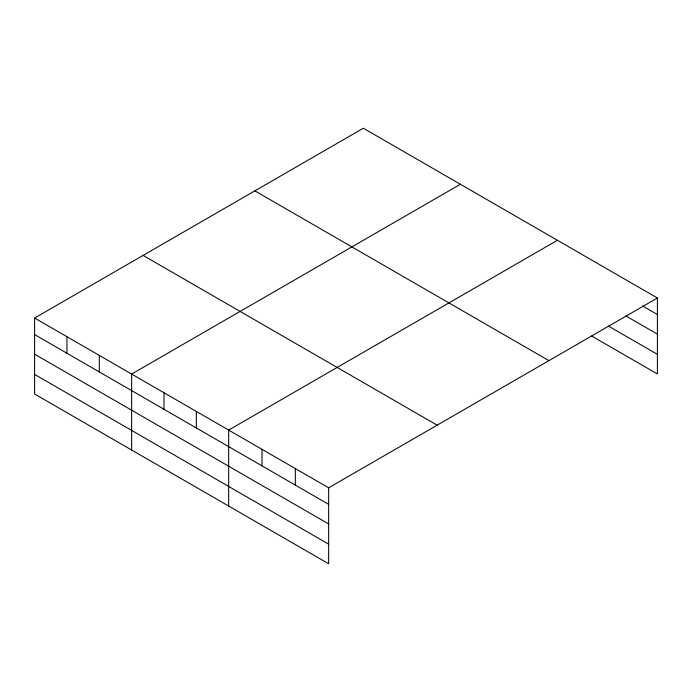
<?xml version="1.0" encoding="UTF-8"?>
<svg xmlns="http://www.w3.org/2000/svg" width="692" height="692" viewBox="0 0 692 692"><rect width="100%" height="100%" fill="white"/><g stroke="black" fill="none" stroke-linecap="round" stroke-linejoin="round"><path stroke-width="1.04" d="M657.4 298.001L363.352 128.236L34.6 318.043L34.6 393.999L328.648 563.764L328.648 487.808L657.4 298.001L657.4 373.957L591.677 336.018M460.388 184.262L131.636 374.061L131.636 450.025M557.423 240.28L228.671 430.087L228.671 506.042M642.591 305.985L657.4 314.54M625.923 315.976L657.4 334.149M608.337 326.027L657.4 354.347M254.864 190.871L548.912 360.636M143.088 255.4L437.136 425.173M34.6 318.043L328.648 487.808M34.6 334.573L328.648 504.338M34.6 354.183L328.648 523.948M34.6 374.389L328.648 544.154M295.32 468.562L295.32 485.101M262 449.324L262 465.863M196.329 411.411L196.329 427.95M163.978 392.736L163.978 409.275M99.293 355.385L99.293 371.924M66.942 336.71L66.942 353.249"/></g></svg>
